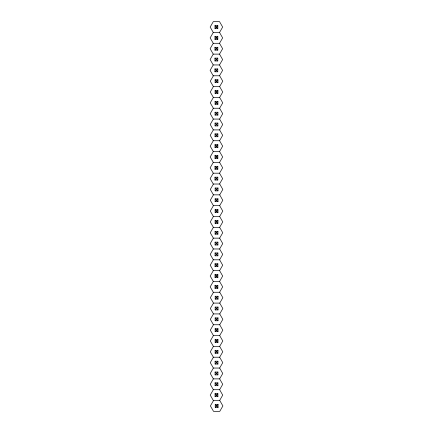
<?xml version="1.0" encoding="UTF-8"?>
<svg xmlns="http://www.w3.org/2000/svg" width="433" height="433" viewBox="0 0 433 433"><rect width="100%" height="100%" fill="white"/><g stroke="black" fill="none" stroke-linecap="round" stroke-linejoin="round"><path stroke-width="0.65" d="M213.247 54.125L219.499 54.13L222.627 48.723L219.509 43.305L222.643 37.898L219.526 32.48L222.659 27.073L219.542 21.661L213.29 21.65L210.157 27.057L213.274 32.475L210.146 37.882L213.263 43.3L210.129 48.707L213.247 54.125L210.113 59.532L213.231 64.95L210.102 70.357L213.22 75.775L219.655 75.78L222.773 81.198L219.639 86.605L222.757 92.023L219.623 97.43L213.377 97.425L210.259 92.007L213.388 86.6L210.27 81.182L213.404 75.775M213.231 64.95L219.482 64.955L222.616 59.548L219.499 54.13M219.471 75.78L222.6 70.373L219.482 64.955M213.377 97.425L210.243 102.832L213.361 108.25L210.227 113.657L213.345 119.075L210.216 124.482L213.334 129.9L210.2 135.307L213.317 140.725L210.189 146.132L213.307 151.545L219.553 151.555L222.67 156.973L219.542 162.38L222.659 167.798L219.526 173.205L213.274 173.195L210.146 178.607L213.263 184.02L219.699 184.03L222.816 189.448L219.683 194.855L222.8 200.273L219.666 205.68L222.784 211.098L219.655 216.505L222.773 221.923L219.639 227.33L222.757 232.743L219.623 238.155L222.741 243.568L219.612 248.98L222.73 254.393L219.596 259.805L213.345 259.795L210.216 265.202L213.334 270.62L219.58 270.63L222.697 276.043L219.569 281.455L213.317 281.445L210.184 286.852L213.301 292.27L219.737 292.275L222.854 297.693L219.726 303.1L222.843 308.518L219.71 313.925L213.458 313.92L210.33 319.327L213.447 324.745L210.314 330.152L213.431 335.57L219.683 335.575L222.8 340.993L219.666 346.4L222.784 351.818L219.655 357.225L222.773 362.643L219.639 368.05L222.757 373.468L219.623 378.875L222.741 384.293L219.612 389.7L222.73 395.118L219.596 400.525M213.361 108.25L219.612 108.255L222.741 102.848L219.623 97.43M213.345 119.075L219.596 119.08L222.73 113.673L219.612 108.255M219.553 151.555L222.686 146.148L219.569 140.73L222.703 135.323L219.585 129.905L222.714 124.498L219.596 119.08M213.307 151.545L210.173 156.957L213.29 162.37L210.157 167.782L213.274 173.195M213.447 184.02L210.314 189.432L213.431 194.845L219.683 194.855M219.509 184.03L222.643 178.623L219.526 173.205M213.431 194.845L210.303 200.257L213.42 205.67L219.666 205.68M213.42 205.67L210.286 211.077L213.404 216.495L219.655 216.505M213.404 216.495L210.27 221.902L213.388 227.32L219.639 227.33M213.388 227.32L210.259 232.727L213.377 238.145L210.243 243.552L213.361 248.97L210.227 254.377L213.345 259.795M213.334 270.62L210.2 276.027L213.317 281.445M219.58 270.63L222.714 265.218L219.596 259.805M213.491 292.27L210.357 297.677L213.474 303.095L210.341 308.502L213.458 313.92M219.553 292.275L222.686 286.868L219.569 281.455M213.431 335.57L210.297 340.977L213.415 346.395L219.666 346.4M219.683 335.575L222.811 330.168L219.693 324.75L222.827 319.343L219.71 313.925M213.415 346.395L210.286 351.802L213.404 357.22L219.655 357.225M213.404 357.22L210.27 362.627L213.388 368.045L219.639 368.05M213.388 368.045L210.259 373.452L213.377 378.87L219.623 378.875M213.377 378.87L210.243 384.277L213.361 389.695L210.227 395.102L213.345 400.52L219.78 400.525L222.898 405.943L219.769 411.35L213.518 411.339L210.4 405.927L213.529 400.52M217.821 25.655L214.995 28.481L214.995 25.655L217.821 25.655L217.821 28.481L214.995 28.481M217.804 36.48L214.979 39.306L214.979 36.48L217.804 36.48L217.804 39.306L214.979 39.306M217.794 47.305L214.968 50.131L214.968 47.305L217.794 47.305L217.794 50.131L214.968 50.131M217.777 58.13L214.952 60.956L214.952 58.13L217.777 58.13L217.777 60.956L214.952 60.956M217.761 68.955L214.936 71.781L214.936 68.955L217.761 68.955L217.761 71.781L214.936 71.781M217.934 79.78L215.109 82.606L215.109 79.78L217.934 79.78L217.934 82.606L215.109 82.606M217.918 90.6L215.093 93.425L215.093 90.6L217.918 90.6L217.918 93.425L215.093 93.425M217.907 101.425L215.082 104.25L215.082 101.425L217.907 101.425L217.907 104.25L215.082 104.25M217.891 112.25L215.066 115.075L215.066 112.25L217.891 112.25L217.891 115.075L215.066 115.075M217.875 123.075L215.055 125.9L215.055 123.075L217.875 123.075L217.875 125.9L215.055 125.9M217.864 133.9L215.039 136.725L215.039 133.9L217.864 133.9L217.864 136.725L215.039 136.725M217.848 144.725L215.022 147.55L215.022 144.725L217.848 144.725L217.848 147.55L215.022 147.55M217.837 155.55L215.012 158.375L215.012 155.55L217.837 155.55L217.837 158.375L215.012 158.375M217.821 166.375L214.995 169.2L214.995 166.375L217.821 166.375L217.821 169.2L214.995 169.2M217.804 177.2L214.979 180.025L214.979 177.2L217.804 177.2L217.804 180.025L214.979 180.025M217.978 188.025L215.152 190.85L215.152 188.025L217.978 188.025L217.978 190.85L215.152 190.85M217.961 198.85L215.136 201.675L215.136 198.85L217.961 198.85L217.961 201.675L215.136 201.675M217.951 209.675L215.125 212.5L215.125 209.675L217.951 209.675L217.951 212.5L215.125 212.5M217.934 220.5L215.109 223.325L215.109 220.5L217.934 220.5L217.934 223.325L215.109 223.325M217.918 231.325L215.093 234.15L215.093 231.325L217.918 231.325L217.918 234.15L215.093 234.15M217.907 242.15L215.082 244.975L215.082 242.15L217.907 242.15L217.907 244.975L215.082 244.975M217.891 252.975L215.066 255.8L215.066 252.975L217.891 252.975L217.891 255.8L215.066 255.8M217.875 263.8L215.049 266.625L215.049 263.8L217.875 263.8L217.875 266.625L215.049 266.625M217.864 274.625L215.039 277.45L215.039 274.625L217.864 274.625L217.864 277.45L215.039 277.45M217.848 285.45L215.022 288.275L215.022 285.45L217.848 285.45L217.848 288.275L215.022 288.275M218.021 296.275L215.196 299.1L215.196 296.275L218.021 296.275L218.021 299.1L215.196 299.1M218.005 307.1L215.179 309.925L215.179 307.1L218.005 307.1L218.005 309.925L215.179 309.925M217.988 317.925L215.163 320.75L215.163 317.925L217.988 317.925L217.988 320.75L215.163 320.75M217.978 328.75L215.152 331.575L215.152 328.75L217.978 328.75L217.978 331.575L215.152 331.575M217.961 339.575L215.136 342.4L215.136 339.575L217.961 339.575L217.961 342.4L215.136 342.4M217.945 350.394L215.125 353.22L215.125 350.394L217.945 350.394L217.945 353.22L215.125 353.22M217.934 361.219L215.109 364.045L215.109 361.219L217.934 361.219L217.934 364.045L215.109 364.045M217.918 372.044L215.093 374.87L215.093 372.044L217.918 372.044L217.918 374.87L215.093 374.87M217.907 382.869L215.082 385.695L215.082 382.869L217.907 382.869L217.907 385.695L215.082 385.695M217.891 393.694L215.066 396.52L215.066 393.694L217.891 393.694L217.891 396.52L215.066 396.52M218.064 404.519L215.239 407.345L215.239 404.519L218.064 404.519L218.064 407.345L215.239 407.345M213.274 32.475L219.526 32.48M213.263 43.3L219.509 43.305M213.388 86.6L219.639 86.605M213.334 129.9L219.585 129.905M213.317 140.725L219.569 140.73M213.29 162.37L219.542 162.38M213.377 238.145L219.623 238.155M213.361 248.97L219.612 248.98M213.474 303.095L219.726 303.1M213.447 324.745L219.693 324.75M213.361 389.695L219.612 389.7M217.821 28.481L214.995 25.655M217.804 39.306L214.979 36.48M217.794 50.131L214.968 47.305M217.777 60.956L214.952 58.13M217.761 71.781L214.936 68.955M217.934 82.606L215.109 79.78M217.918 93.425L215.093 90.6M217.907 104.25L215.082 101.425M217.891 115.075L215.066 112.25M217.875 125.9L215.055 123.075M217.864 136.725L215.039 133.9M217.848 147.55L215.022 144.725M217.837 158.375L215.012 155.55M217.821 169.2L214.995 166.375M217.804 180.025L214.979 177.2M217.978 190.85L215.152 188.025M217.961 201.675L215.136 198.85M217.951 212.5L215.125 209.675M217.934 223.325L215.109 220.5M217.918 234.15L215.093 231.325M217.907 244.975L215.082 242.15M217.891 255.8L215.066 252.975M217.875 266.625L215.049 263.8M217.864 277.45L215.039 274.625M217.848 288.275L215.022 285.45M218.021 299.1L215.196 296.275M218.005 309.925L215.179 307.1M217.988 320.75L215.163 317.925M217.978 331.575L215.152 328.75M217.961 342.4L215.136 339.575M217.945 353.22L215.125 350.394M217.934 364.045L215.109 361.219M217.918 374.87L215.093 372.044M217.907 385.695L215.082 382.869M217.891 396.52L215.066 393.694M218.064 407.345L215.239 404.519"/></g></svg>
